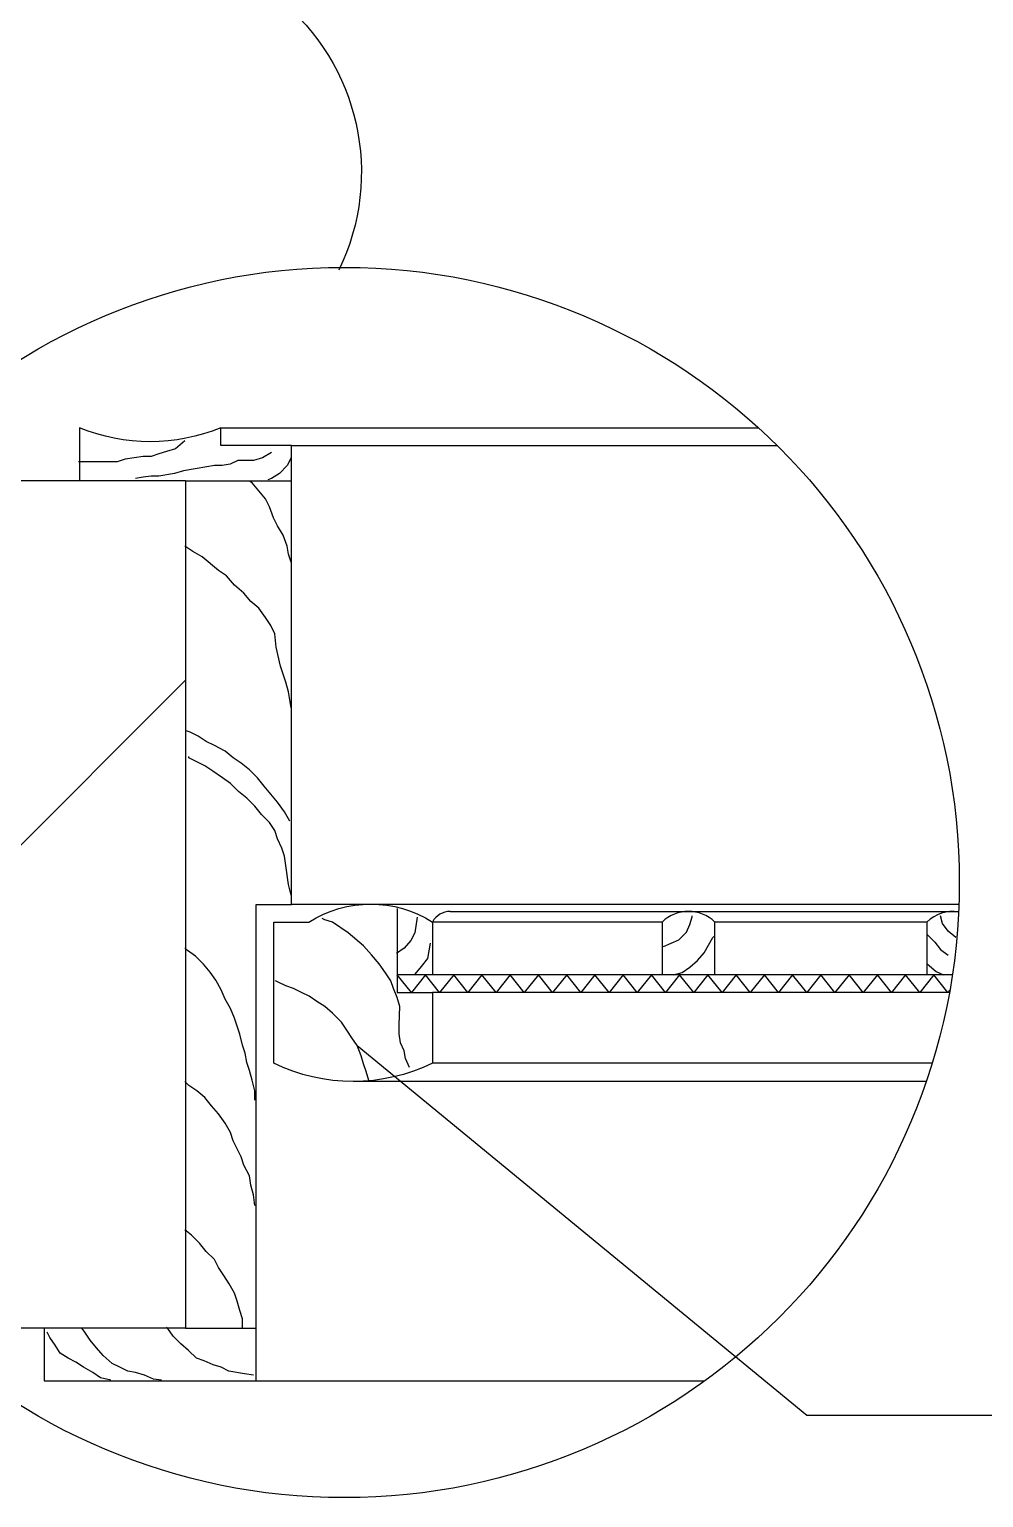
# Model space of a CAD drawing. Header units: metres. Extents: x 289 to 5205, y 117 to 7144.
# Drawn here: x 861 to 1672, y 299 to 1547 of the extents above; entities that cross this region are included whole.
import ezdxf

# ---------------------------------------------------------------- set-up
doc = ezdxf.new("R2010")
doc.units = ezdxf.units.M
for name, color, linetype in [('2', 2, 'Continuous'), ('3', 3, 'Continuous'), ('4', 4, 'Continuous'), ('7', 7, 'Continuous'), ('BH', 3, 'Continuous'), ('DIM', 3, 'Continuous')]:
    doc.layers.add(name, color=color, linetype=linetype)
doc.dimstyles.get("Standard").update_dxf_attribs({"dimtxt": 2.5, "dimasz": 2.5, "dimexe": 1.25, "dimexo": 0.625, "dimtad": 1, "dimcen": 2.5, "dimazin": 3, "dimtfac": 1, "dimtmove": 0, "dimatfit": 3})

msp = doc.modelspace()

# ---------------------------------------------------------------- hatches: boundary and pattern name
at = {"layer": 'BH'}
h = msp.add_hatch(dxfattribs=at)
h.set_pattern_fill('AR-CONC', scale=40)
h.paths.add_polyline_path([(993.94, 1163.33), (733.19, 1163.33, 0.18), (606.25, 821.89, 0.21), (768.53, 443.33), (993.94, 443.33)])
h = msp.add_hatch(dxfattribs=at)
h.set_pattern_fill('ANSI31', scale=1000)
h.paths.add_polyline_path([(993.94, 1163.33), (733.19, 1163.33, 0.18), (606.25, 821.89, 0.21), (768.53, 443.33), (993.94, 443.33)])

# ---------------------------------------------------------------- linework, layer by layer
at = {"layer": '2'}
for p, q in [((993.94, 1163.33), (733.19, 1163.33)), ((993.94, 1163.33), (993.94, 443.33)), ((993.94, 443.33), (768.53, 443.33))]:
    msp.add_line(p, q, dxfattribs=at)
at = {"layer": '3'}
for p, q in [((1083.94, 1193.33), (1496.64, 1193.33)), ((1398.94, 788.33), (1203.94, 788.33)), ((1623.94, 788.33), (1443.94, 788.33)), ((1645.65, 743.33), (1203.94, 743.33)), ((1643.15, 728.33), (1203.94, 728.33))]:
    msp.add_line(p, q, dxfattribs=at)
at = {"layer": '4'}
for p, q in [((993.94, 1163.33), (1083.94, 1163.33)), ((1628.52, 668.33), (1203.94, 668.33)), ((993.94, 443.33), (1053.94, 443.33)), ((993.94, 398.33), (1435.16, 398.33))]:
    msp.add_line(p, q, dxfattribs=at)
for points in [[(873.94, 443.33), (873.94, 398.33), (1053.94, 398.33), (1053.94, 803.33), (1083.94, 803.33), (1083.94, 1163.33), (1083.94, 1193.33), (1023.94, 1193.33), (1023.94, 1208.33, -0.2), (903.94, 1208.33), (903.94, 1163.33)], [(1173.94, 799.75), (1173.94, 728.33), (1203.94, 728.33), (1203.94, 668.33, -0.23), (1068.94, 668.33), (1068.94, 788.33), (1098.94, 788.33, -0.29), (1203.94, 788.33), (1203.94, 743.33), (1173.94, 743.33)], [(1443.94, 743.33), (1443.94, 788.33, 0.4), (1398.94, 788.33), (1398.94, 743.33)], [(1651, 797.02, 0.23), (1623.94, 788.33), (1623.94, 743.33)]]:
    msp.add_lwpolyline(points, format="xyb", dxfattribs=at)
at = {"layer": '7'}
for p, q in [((1023.94, 1208.33), (1480.84, 1208.33)), ((1651.26, 803.33), (1083.94, 803.33)), ((1623.46, 652.73), (1136.44, 652.73))]:
    msp.add_line(p, q, dxfattribs=at)
msp.add_lwpolyline([(1218.94, 797.34, 0.28), (1203.94, 788.33), (1203.94, 743.33)], format="xyb", dxfattribs=at)
msp.add_lwpolyline([(1218.94, 797.34), (1651.01, 797.34)], dxfattribs=at)
at = {"layer": 'BH'}
for p, q in [((971.31, 1186.03), (964.7, 1183.83)), ((977.92, 1188.24), (971.31, 1186.03)), ((985.63, 1190.44), (977.92, 1188.24)), ((993.35, 1197.05), (985.63, 1190.44)), ((1067.15, 1187.13), (1059.44, 1182.72)), ((936.06, 1179.42), (903.01, 1179.42)), ((942.67, 1181.62), (936.06, 1179.42)), ((958.09, 1183.83), (942.67, 1181.62)), ((964.7, 1183.83), (958.09, 1183.83)), ((1012.07, 1175.01), (992.24, 1171.7)), ((1018.68, 1176.11), (1012.07, 1175.01)), ((1025.29, 1176.11), (1018.68, 1176.11)), ((1031.9, 1177.21), (1025.29, 1176.11)), ((1038.51, 1180.52), (1031.9, 1177.21)), ((1051.73, 1180.52), (1038.51, 1180.52)), ((1059.44, 1182.72), (1051.73, 1180.52)), ((1080.37, 1176.11), (1073.76, 1169.49)), ((1083.68, 1182.72), (1080.37, 1176.11)), ((958.09, 1166.19), (951.48, 1165.08)), ((964.7, 1167.29), (958.09, 1166.19)), ((971.31, 1167.29), (964.7, 1167.29)), ((984.53, 1169.49), (971.31, 1167.29)), ((992.24, 1171.7), (984.53, 1169.49)), ((1050.57, 1161.62), (1048.28, 1162.77)), ((1062.02, 1147.87), (1050.57, 1161.62)), ((1067.15, 1165.08), (1063.85, 1163.98)), ((1073.76, 1169.49), (1067.15, 1165.08)), ((1065.45, 1141), (1062.02, 1147.87)), ((1068.89, 1131.83), (1065.45, 1141)), ((1072.32, 1124.96), (1068.89, 1131.83)), ((1076.9, 1116.94), (1072.32, 1124.96)), ((1080.34, 1107.77), (1076.9, 1116.94)), ((1000.19, 1103.19), (993.32, 1107.77)), ((1008.2, 1098.6), (1000.19, 1103.19)), ((1021.94, 1087.14), (1008.2, 1098.6)), ((1081.48, 1100.89), (1080.34, 1107.77)), ((1083.77, 1094.02), (1081.48, 1100.89)), ((1028.81, 1082.56), (1021.94, 1087.14)), ((1035.68, 1074.54), (1028.81, 1082.56)), ((1043.7, 1067.67), (1035.68, 1074.54)), ((1049.42, 1060.79), (1043.7, 1067.67)), ((1056.29, 1055.06), (1049.42, 1060.79)), ((1062.02, 1047.04), (1056.29, 1055.06)), ((1066.6, 1040.17), (1062.02, 1047.04)), ((1070.03, 1033.29), (1066.6, 1040.17)), ((1071.18, 1021.83), (1070.03, 1033.29)), ((1074.61, 1005.79), (1071.18, 1021.83)), ((1076.9, 998.92), (1074.61, 1005.79)), ((1079.19, 992.04), (1076.9, 998.92)), ((1081.48, 984.02), (1079.19, 992.04)), ((1082.63, 977.15), (1081.48, 984.02)), ((1083.77, 970.27), (1082.63, 977.15)), ((997.9, 949.65), (994.46, 950.79)), ((1004.77, 946.21), (997.9, 949.65)), ((1011.64, 941.62), (1004.77, 946.21)), ((1018.51, 938.19), (1011.64, 941.62)), ((1027.67, 933.6), (1018.51, 938.19)), ((996.75, 927.87), (996.75, 929.02)), ((1003.62, 924.44), (996.75, 927.87)), ((1010.49, 921), (1003.62, 924.44)), ((1034.54, 927.87), (1027.67, 933.6)), ((1041.41, 923.29), (1034.54, 927.87)), ((1048.28, 917.56), (1041.41, 923.29)), ((1017.36, 916.42), (1010.49, 921)), ((1025.38, 910.69), (1017.36, 916.42)), ((1055.15, 910.69), (1048.28, 917.56)), ((1032.25, 906.1), (1025.38, 910.69)), ((1039.12, 899.23), (1032.25, 906.1)), ((1045.99, 893.5), (1039.12, 899.23)), ((1060.87, 903.81), (1055.15, 910.69)), ((1066.6, 896.94), (1060.87, 903.81)), ((1052.86, 886.62), (1045.99, 893.5)), ((1058.58, 879.75), (1052.86, 886.62)), ((1072.32, 890.06), (1066.6, 896.94)), ((1078.05, 882.04), (1072.32, 890.06)), ((1065.45, 872.87), (1058.58, 879.75)), ((1082.63, 874.02), (1078.05, 882.04)), ((1070.03, 866), (1065.45, 872.87)), ((1072.32, 859.13), (1070.03, 866)), ((1075.76, 851.1), (1072.32, 859.13)), ((1078.05, 844.23), (1075.76, 851.1)), ((1079.19, 836.21), (1078.05, 844.23)), ((1081.48, 820.17), (1079.19, 836.21)), ((1083.77, 811), (1081.48, 820.17)), ((1112.32, 790.27), (1110.12, 791.37)), ((1118.93, 788.06), (1112.32, 790.27)), ((1132.15, 779.24), (1118.93, 788.06)), ((1190.96, 792.47), (1188.75, 779.24)), ((1419.81, 779.69), (1422.6, 786.2)), ((1422.6, 786.2), (1424.46, 792.7)), ((1424.46, 792.7), (1424.46, 793.63)), ((1637.36, 787.12), (1635.5, 793.63)), ((1642.01, 780.62), (1637.36, 787.12)), ((1145.37, 768.22), (1132.15, 779.24)), ((1188.75, 779.24), (1185.45, 772.63)), ((1413.3, 773.19), (1419.81, 779.69)), ((1438.4, 768.54), (1442.12, 775.05)), ((1442.12, 775.05), (1443.05, 775.98)), ((1624.35, 777.83), (1630.86, 771.33)), ((1648.52, 775.05), (1642.01, 780.62)), ((995.61, 764.02), (993.32, 766.31)), ((1002.48, 759.44), (995.61, 764.02)), ((1151.98, 760.5), (1145.37, 768.22)), ((1179.94, 766.01), (1173.33, 761.6)), ((1185.45, 772.63), (1179.94, 766.01)), ((1201.97, 770.42), (1199.77, 757.19)), ((1400.28, 767.61), (1406.79, 770.4)), ((1406.79, 770.4), (1413.3, 773.19)), ((1429.1, 755.54), (1434.68, 762.04)), ((1434.68, 762.04), (1438.4, 768.54)), ((1630.86, 771.33), (1635.5, 764.83)), ((1635.5, 764.83), (1642.01, 760.18)), ((1009.35, 752.56), (1002.48, 759.44)), ((1015.07, 745.69), (1009.35, 752.56)), ((1158.59, 752.78), (1151.98, 760.5)), ((1164.09, 745.07), (1158.59, 752.78)), ((1194.26, 750.58), (1188.75, 743.96)), ((1199.77, 757.19), (1194.26, 750.58)), ((1416.09, 745.32), (1422.6, 749.96)), ((1422.6, 749.96), (1429.1, 755.54)), ((1624.35, 752.75), (1631.79, 746.25)), ((1019.65, 738.81), (1015.07, 745.69)), ((1024.23, 730.79), (1019.65, 738.81)), ((1072.66, 737.35), (1070.46, 738.45)), ((1079.27, 734.04), (1072.66, 737.35)), ((1168.5, 738.45), (1164.09, 745.07)), ((1170.7, 731.84), (1168.5, 738.45)), ((1408.65, 743.46), (1416.09, 745.32)), ((1631.79, 746.25), (1638.29, 743.46)), ((1027.67, 722.77), (1024.23, 730.79)), ((1085.88, 731.84), (1079.27, 734.04)), ((1092.49, 728.53), (1085.88, 731.84)), ((1099.1, 725.22), (1092.49, 728.53)), ((1105.71, 720.81), (1099.1, 725.22)), ((1174.01, 724.12), (1170.7, 731.84)), ((1176.21, 716.4), (1174.01, 724.12)), ((1032.25, 714.75), (1027.67, 722.77)), ((1035.68, 706.73), (1032.25, 714.75)), ((1112.32, 716.4), (1105.71, 720.81)), ((1118.93, 710.89), (1112.32, 716.4)), ((1175.59, 700.97), (1176.21, 716.4)), ((1037.97, 699.86), (1035.68, 706.73)), ((1040.26, 692.98), (1037.97, 699.86)), ((1126.64, 703.18), (1118.93, 710.89)), ((1131.05, 696.56), (1126.64, 703.18)), ((1175.69, 693.25), (1175.59, 700.97)), ((1042.55, 683.81), (1040.26, 692.98)), ((1135.45, 689.95), (1131.05, 696.56)), ((1139.86, 683.33), (1135.45, 689.95)), ((1176.63, 685.54), (1175.69, 693.25)), ((1044.84, 676.94), (1042.55, 683.81)), ((1045.99, 668.92), (1044.84, 676.94)), ((1143.16, 674.51), (1139.86, 683.33)), ((1145.37, 667.9), (1143.16, 674.51)), ((1179.94, 678.92), (1176.63, 685.54)), ((1181.04, 672.31), (1179.94, 678.92)), ((1048.28, 662.04), (1045.99, 668.92)), ((1050.57, 654.02), (1048.28, 662.04)), ((1147.57, 661.28), (1145.37, 667.9)), ((1149.77, 653.57), (1147.57, 661.28)), ((1184.35, 664.59), (1181.04, 672.31)), ((996.75, 649.44), (993.32, 652.88)), ((1003.62, 644.86), (996.75, 649.44)), ((1052.86, 644.86), (1050.57, 654.02)), ((1010.49, 639.13), (1003.62, 644.86)), ((1016.22, 632.25), (1010.49, 639.13)), ((1052.86, 636.83), (1052.86, 644.86)), ((1021.94, 625.38), (1016.22, 632.25)), ((1027.67, 617.36), (1021.94, 625.38)), ((1032.25, 609.34), (1027.67, 617.36)), ((1034.54, 602.46), (1032.25, 609.34)), ((1037.97, 595.59), (1034.54, 602.46)), ((1041.41, 588.71), (1037.97, 595.59)), ((1043.7, 581.84), (1041.41, 588.71)), ((1048.28, 572.67), (1043.7, 581.84)), ((1049.42, 564.65), (1048.28, 572.67)), ((1051.71, 556.63), (1049.42, 564.65)), ((1052.86, 547.46), (1051.71, 556.63)), ((999.04, 522.25), (993.32, 526.84)), ((1005.91, 515.38), (999.04, 522.25)), ((1011.64, 508.5), (1005.91, 515.38)), ((1018.51, 501.63), (1011.64, 508.5)), ((1021.94, 494.75), (1018.51, 501.63)), ((1026.52, 487.88), (1021.94, 494.75)), ((1031.1, 481), (1026.52, 487.88)), ((1035.68, 472.98), (1031.1, 481)), ((1037.97, 466.11), (1035.68, 472.98)), ((1040.26, 458.09), (1037.97, 466.11)), ((1042.55, 451.21), (1040.26, 458.09)), ((1042.55, 443.19), (1042.55, 451.21)), ((878.78, 435.29), (876.57, 439.7)), ((908.52, 439.7), (906.32, 443.01)), ((912.93, 433.09), (908.52, 439.7)), ((979.02, 443.01), (977.92, 444.11)), ((983.43, 436.39), (979.02, 443.01)), ((883.18, 428.68), (878.78, 435.29)), ((887.59, 422.06), (883.18, 428.68)), ((918.44, 426.47), (912.93, 433.09)), ((923.94, 419.86), (918.44, 426.47)), ((990.04, 429.78), (983.43, 436.39)), ((996.65, 424.27), (990.04, 429.78)), ((1003.26, 417.65), (996.65, 424.27)), ((894.2, 417.65), (887.59, 422.06)), ((900.81, 414.34), (894.2, 417.65)), ((907.42, 409.94), (900.81, 414.34)), ((931.66, 413.24), (923.94, 419.86)), ((938.26, 409.94), (931.66, 413.24)), ((1009.87, 415.45), (1003.26, 417.65)), ((1017.58, 412.14), (1009.87, 415.45)), ((1024.19, 409.94), (1017.58, 412.14)), ((915.13, 405.53), (907.42, 409.94)), ((921.74, 401.12), (915.13, 405.53)), ((930.55, 398.91), (921.74, 401.12)), ((944.87, 406.63), (938.26, 409.94)), ((951.48, 405.53), (944.87, 406.63)), ((959.2, 403.32), (951.48, 405.53)), ((966.91, 400.01), (959.2, 403.32)), ((973.52, 398.91), (966.91, 400.01)), ((1030.8, 406.63), (1024.19, 409.94)), ((1044.02, 404.42), (1030.8, 406.63)), ((1051.73, 403.32), (1044.02, 404.42))]:
    msp.add_line(p, q, dxfattribs=at)
for points in [[(1269.94, 743.33), (1257.94, 728.33), (1245.94, 743.33), (1233.94, 728.33), (1221.94, 743.33), (1209.94, 728.33), (1197.94, 743.33), (1185.94, 728.33), (1173.94, 743.33)], [(1365.94, 743.33), (1353.94, 728.33), (1341.94, 743.33), (1329.94, 728.33), (1317.94, 743.33), (1305.94, 728.33), (1293.94, 743.33), (1281.94, 728.33), (1269.94, 743.33)], [(1461.94, 743.33), (1449.94, 728.33), (1437.94, 743.33), (1425.94, 728.33), (1413.94, 743.33), (1401.94, 728.33), (1389.94, 743.33), (1377.94, 728.33), (1365.94, 743.33)], [(1557.94, 743.33), (1545.94, 728.33), (1533.94, 743.33), (1521.94, 728.33), (1509.94, 743.33), (1497.94, 728.33), (1485.94, 743.33), (1473.94, 728.33), (1461.94, 743.33)], [(1643.5, 730.28), (1641.94, 728.33), (1629.94, 743.33), (1617.94, 728.33), (1605.94, 743.33), (1593.94, 728.33), (1581.94, 743.33), (1569.94, 728.33), (1557.94, 743.33)]]:
    msp.add_lwpolyline(points, dxfattribs=at)
at = {"layer": 'DIM'}
msp.add_lwpolyline([(987.37, 1722.56, 0.19), (1072.9, 1572.99, -0.35), (1124.21, 1342.23, 3.5)], format="xyb", dxfattribs=at)
msp.add_circle((1128.92, 821.89), 522.67, dxfattribs=at)

# ---------------------------------------------------------------- leaders
msp.add_leader([(1139.86, 683.33), (1522.1, 369.19), (1697.21, 369.19)], dimstyle='Standard', dxfattribs=at)

doc.saveas('drawing.dxf')
